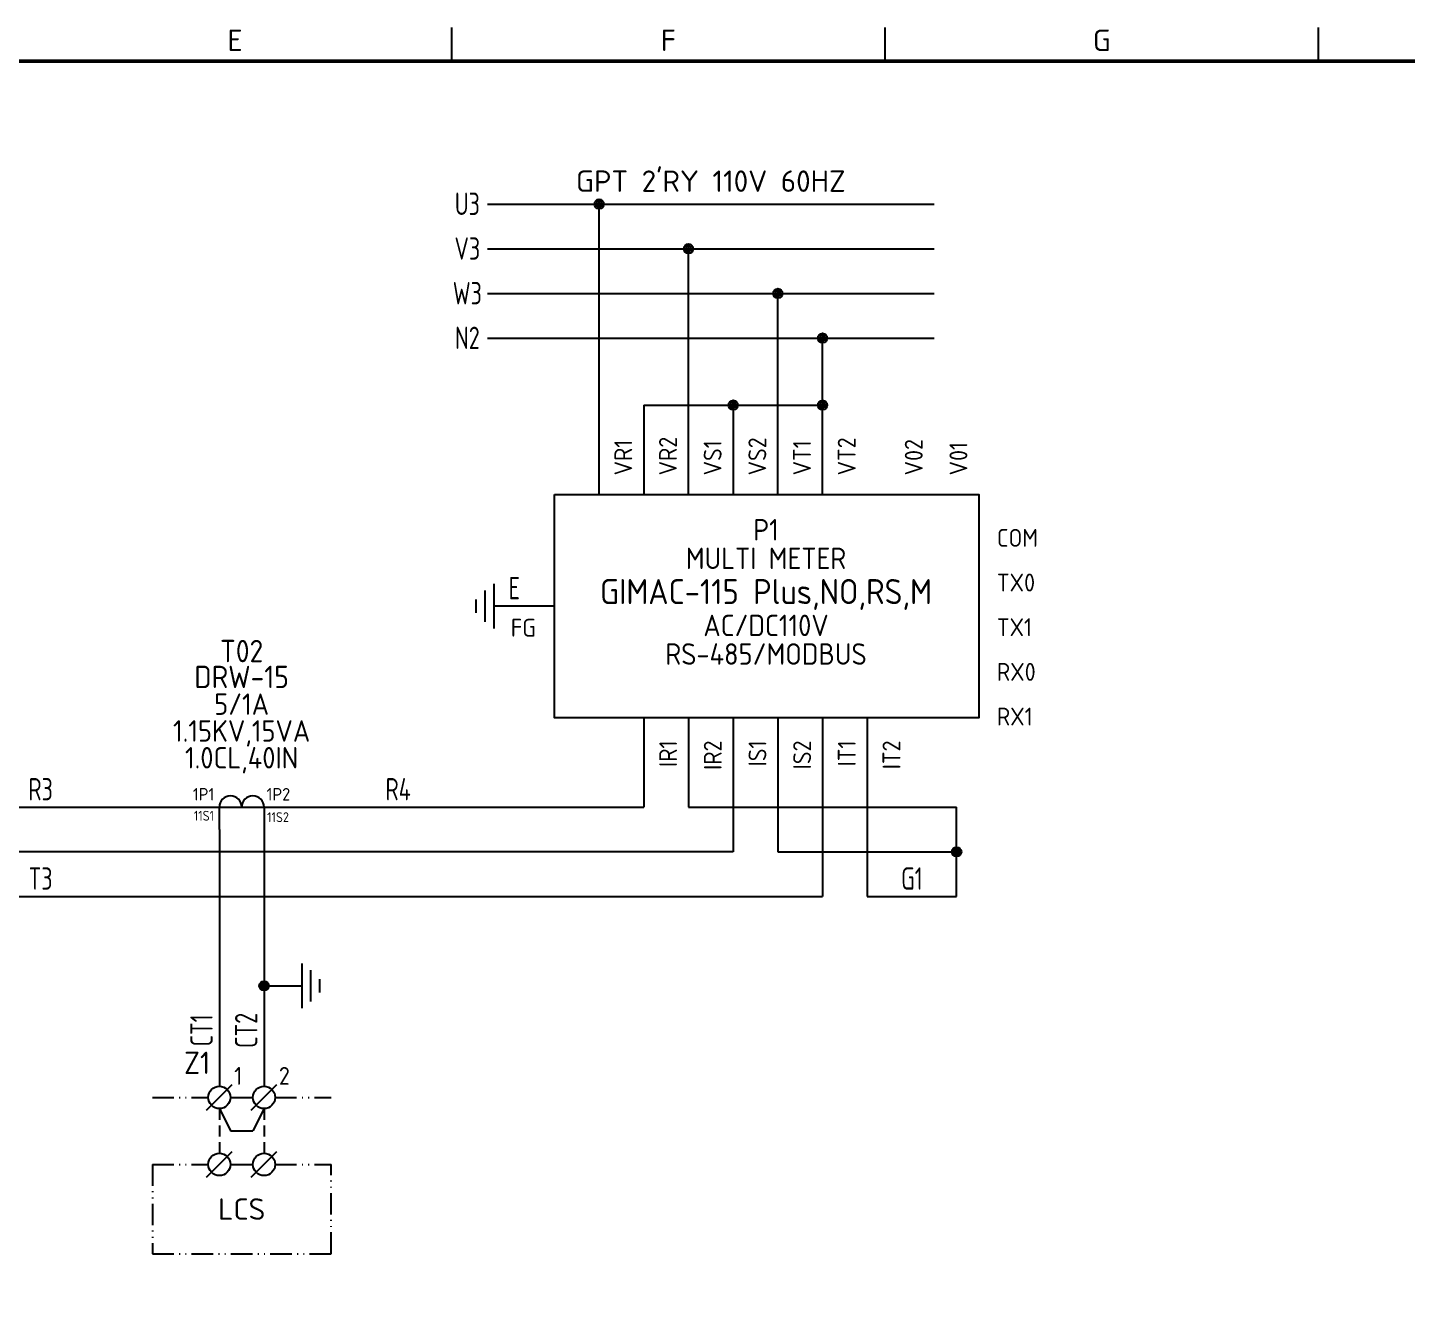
# Model space of a CAD drawing. Header units: millimetres. Extents: x 0 to 556, y 1 to 306.
# Drawn here: x 211 to 365.3, y 145 to 287.2 of the extents above; entities that cross this region are included whole.
import ezdxf
from ezdxf.enums import TextEntityAlignment as Align

# ---------------------------------------------------------------- set-up
doc = ezdxf.new("R2010")
doc.units = ezdxf.units.MM
doc.linetypes.add('ACAD_ISO12W100', pattern=[21, 12, -3, 0, -3, 0, -3])
doc.linetypes.add('HIDDEN', pattern=[0.375, 0.25, -0.125])
for name, color, linetype in [('MISC', 7, 'Continuous'), ('Normal Text', 7, 'Continuous'), ('Sheet Line', 3, 'Continuous'), ('Sheet Text', 2, 'Continuous'), ('SYMS', 7, 'Continuous'), ('TAGS', 7, 'Continuous'), ('TERMS', 7, 'Continuous'), ('WIRE(DEFAULT)', 7, 'Continuous'), ('WIRE_GREEN', 3, 'Continuous'), ('WIRE_RED', 1, 'Continuous'), ('WIREFIXED', 7, 'Continuous')]:
    doc.layers.add(name, color=color, linetype=linetype)
doc.layers.add('Sheet Out Line', color=2, linetype='Continuous', lineweight=50)
doc.styles.add('WD', font='ISOCP2.shx')
doc.styles.add('WD_IEC', font='ISOCP2.shx', dxfattribs={"width": 1.1, "height": 2.4, "bigfont": 'whgtxt.shx'})

# ---------------------------------------------------------------- blocks, each defined once
blk = doc.blocks.new('VH61_MULTIMFT1')
blk.add_lwpolyline([(0, 25), (47.5, 25), (47.5, 0), (0, 0)], close=True)
at = {"linetype": 'Continuous', "style": 'WD'}
for tag, p in [('TERM04', (21.7, 27.12)), ('TERM01', (6.7, 27.12)), ('TERM02', (11.7, 27.12)), ('TERM03', (16.7, 27.12)), ('TERM05', (26.7, 27.12)), ('TERM06', (31.7, 27.12)), ('TERM07', (39.2, 27.12)), ('TERM08', (44.2, 27.12))]:
    blk.add_attdef(tag, text='', height=2, rotation=90, dxfattribs=at).set_placement(p, align=Align.TOP_LEFT)
at = {"style": 'WD', "flags": 1}
for tag, p in [('X2TERM01', (5, 25)), ('X2TERM02', (10, 25)), ('X2TERM03', (15, 25)), ('X2TERM04', (20, 25)), ('X2TERM05', (25, 25)), ('X2TERM06', (30, 25)), ('X2TERM07', (37.5, 25)), ('X2TERM08', (42.5, 25))]:
    blk.add_attdef(tag, p, '', height=0.34, rotation=90, dxfattribs=at)
at = {"style": 'WD_IEC'}
for tag, height, p in [('TAG1', 2.4, (23.67, 21.04)), ('RATING12', 2.4, (23.67, 17.84)), ('RATING11', 2.8, (23.67, 14.12)), ('RATING1', 2.4, (23.67, 10.33)), ('RATING2', 2.4, (23.67, 7.13)), ('TEXT1', 2.4, (23.67, 3.93))]:
    blk.add_attdef(tag, text='', height=height, dxfattribs=at).set_placement(p, align=Align.MIDDLE_CENTER)
at = {"style": 'WD', "flags": 1}
for tag, p in [('X1TERM16', (47.5, 22.5)), ('X1TERM17', (47.5, 17.5)), ('X1TERM18', (47.5, 12.5)), ('X1TERM19', (47.5, 7.5)), ('X1TERM20', (47.5, 2.5))]:
    blk.add_attdef(tag, p, '', height=0.34, dxfattribs=at)
at = {"linetype": 'Continuous', "style": 'WD'}
for tag, p in [('TERM16', (49.51, 19.13)), ('TERM17', (49.51, 14.13)), ('TERM18', (49.51, 9.13)), ('TERM19', (49.51, 4.13)), ('TERM20', (49.51, -0.87))]:
    blk.add_attdef(tag, p, '', height=2, dxfattribs=at)
at = {"flags": 1}
for tag, height, style, p in [('X4TERM15', 0.34, 'WD', (0, 12.5)), ('INST', 1, 'WD_IEC', (-2.2, 3.75)), ('LOC', 1, 'WD_IEC', (-2.31, 2.41)), ('CAT', 1, 'WD_IEC', (-2.28, 1.08)), ('FAMILY', 1, 'WD_IEC', (-2.21, -0.31)), ('MFG', 1, 'WD_IEC', (-2.42, -1.61)), ('ASSYCODE', 1, 'WD_IEC', (-2.37, -2.9)), ('WDTAGALT', 1, 'WD_IEC', (-2.42, -4.39)), ('PEER_PINLIST', 1, 'WD_IEC', (-2.37, -5.68))]:
    blk.add_attdef(tag, text='', height=height, dxfattribs=dict(at, style=style)).set_placement(p, align=Align.RIGHT)
at = {"linetype": 'Continuous', "style": 'WD'}
blk.add_attdef('TERM15', text='', height=2, dxfattribs=at).set_placement((-2.08, 9.07), align=Align.RIGHT)
at = {"style": 'WD', "flags": 1}
for tag, p in [('X8TERM09', (10, 0)), ('X8TERM10', (15, 0)), ('X8TERM11', (20, 0)), ('X8TERM12', (25, 0)), ('X8TERM13', (30, 0)), ('X8TERM14', (35, 0))]:
    blk.add_attdef(tag, text='', height=0.34, rotation=90, dxfattribs=at).set_placement(p, align=Align.RIGHT)
at = {"linetype": 'Continuous', "style": 'WD'}
for tag, p in [('TERM09', (11.71, -2.55)), ('TERM10', (16.71, -2.55)), ('TERM11', (21.71, -2.55)), ('TERM12', (26.71, -2.55)), ('TERM13', (31.71, -2.55)), ('TERM14', (36.71, -2.55))]:
    blk.add_attdef(tag, text='', height=2, rotation=90, dxfattribs=at).set_placement(p, align=Align.TOP_RIGHT)
blk = doc.blocks.new('HGND3')
at = {"color": 3}
for p, q in [((-2.75, -1.75), (-2.75, 1.75)), ((-1.75, -2.5), (-1.75, 2.5)), ((-3.75, -0.75), (-3.75, 0.75)), ((0, 0), (-1.75, 0))]:
    blk.add_line(p, q, dxfattribs=at)
at = {"style": 'WD_IEC'}
for tag, p in [('INST', (2.1, 10.03)), ('LOC', (2.1, 6.53))]:
    blk.add_attdef(tag, text='', height=2.5, dxfattribs=at).set_placement(p, align=Align.RIGHT)
at = {"color": 3, "style": 'WD_IEC', "flags": 1}
blk.add_attdef('TAG1', text='', height=2.4, dxfattribs=at).set_placement((2, 3.39), align=Align.RIGHT)
at = {"style": 'WD_IEC', "flags": 1}
blk.add_attdef('X1TERM01', (0, 0), '', height=0.32, dxfattribs=at)
blk = doc.blocks.new('WD_WNH')
at = {"linetype": 'Continuous', "style": 'WD_IEC', "width": 0.8}
blk.add_attdef('WIRENO', text='', height=2.5, dxfattribs=at).set_placement((0, 0.75), align=Align.CENTER)
at = {"style": 'WD_IEC', "flags": 1}
for tag, p in [('W08USER', (0, 0.375)), ('W04USER', (0, 0.875)), ('W05USER', (0, 0.75)), ('W09USER', (0, 0.25)), ('W03USER', (0, 1)), ('W06USER', (0, 0.625)), ('W07USER', (0, 0.5)), ('W02USER', (0, 1.125)), ('W01USER', (0, 1.25)), ('W10USER', (0, 0.125))]:
    blk.add_attdef(tag, text='', height=0.08, dxfattribs=at).set_placement(p, align=Align.CENTER)
blk = doc.blocks.new('WDDOT')
for radius in [0.529, 0.33, 0.164]:
    blk.add_circle((0, 0), radius)
blk = doc.blocks.new('HDA1_CT1')
for p, q in [((-5, 0), (5, 0)), ((2.5, 0), (2.5, -2.5))]:
    blk.add_line(p, q)
for centre in [(-1.25, 0), (1.25, 0)]:
    blk.add_arc(centre, 1.25, 0, 180)
at = {"layer": 'SYMS'}
blk.add_line((-2.5, -2.5), (-2.5, 0), dxfattribs=at)
at = {"style": 'WD_IEC'}
for tag, height, p in [('TAG1', 2.5, (-0.01, 17.84)), ('RATING11', 2.5, (-0.01, 14.95)), ('RATING1', 2.4, (-0.01, 11.95)), ('RATING2', 2.4, (-0.01, 8.95)), ('RATING3', 2.4, (-0.01, 5.95)), ('RATING4', 2.4, (-0.01, 2.95))]:
    blk.add_attdef(tag, text='', height=height, dxfattribs=at).set_placement(p, align=Align.CENTER)
at = {"flags": 1}
for tag, p, height, style in [('INST', (9.44, 7.12), 1, 'WD_IEC'), ('LOC', (9.33, 5.86), 1, 'WD_IEC'), ('FAMILY', (9.34, 4.5), 1, 'WD_IEC'), ('CAT', (9.38, 3.25), 1, 'WD_IEC'), ('ASSYCODE', (9.19, 0.68), 1, 'WD_IEC'), ('MFG', (9.32, 2), 1, 'WD_IEC'), ('X4TERM01', (-5, 0), 0.08, 'WD'), ('X1TERM02', (5, 0), 0.08, 'WD'), ('X4TERM03', (-2.5, -2.5), 0.08, 'WD'), ('X1TERM04', (2.5, -2.5), 0.08, 'WD')]:
    blk.add_attdef(tag, p, '', height=height, dxfattribs=dict(at, style=style))
at = {"style": 'WD_IEC', "width": 1.05}
blk.add_attdef('TERM01', text='', height=1.4, dxfattribs=at).set_placement((-3.06, 0.31), align=Align.BOTTOM_RIGHT)
blk.add_attdef('TERM02', text='', height=1.4, dxfattribs=at).set_placement((2.78, 0.31), align=Align.BOTTOM_LEFT)
at = {"style": 'WD_IEC'}
blk.add_attdef('TERM03', text='', height=1.1, dxfattribs=at).set_placement((-3.09, -0.42), align=Align.TOP_RIGHT)
blk.add_attdef('TERM04', text='', height=1.1, dxfattribs=at).set_placement((2.84, -0.58), align=Align.TOP_LEFT)
blk = doc.blocks.new('HGND2')
at = {"color": 3}
for p, q in [((1.75, -2.5), (1.75, 2.5)), ((2.75, -1.75), (2.75, 1.75)), ((0, 0), (1.75, 0)), ((3.75, -0.75), (3.75, 0.75))]:
    blk.add_line(p, q, dxfattribs=at)
at = {"style": 'WD_IEC'}
for tag, p in [('INST', (10.12, 7)), ('LOC', (10.12, 3.5))]:
    blk.add_attdef(tag, text='', height=2.5, dxfattribs=at).set_placement(p, align=Align.RIGHT)
at = {"color": 3, "style": 'WD_IEC', "flags": 1}
blk.add_attdef('TAG1', (4, 0.13), '', height=2.4, dxfattribs=at)
at = {"style": 'WD_IEC', "flags": 1}
blk.add_attdef('X4TERM01', (0, 0), '', height=0.32, dxfattribs=at)
blk = doc.blocks.new('HT0W_TB1')
blk.add_circle((0, 0), 1.25)
at = {"layer": 'SYMS'}
blk.add_line((-1.44, -1.44), (1.44, 1.44), dxfattribs=at)
at = {"style": 'WD_IEC', "flags": 1}
for tag, p in [('INST', (-1.04, 7.87)), ('LOC', (-1.04, 4.87))]:
    blk.add_attdef(tag, text='', height=2.5, dxfattribs=at).set_placement(p, align=Align.BOTTOM_RIGHT)
at = {"style": 'WD_IEC'}
blk.add_attdef('TAGSTRIP', text='', height=2.5, dxfattribs=at).set_placement((-1.04, 1.87), align=Align.BOTTOM_RIGHT)
blk.add_attdef('TERM01', text='', height=2, dxfattribs=at).set_placement((1.66, 0.81), align=Align.BOTTOM_LEFT)
at = {"flags": 1}
for tag, p, height, style in [('X4LINK', (-1.25, 0), 0.01, 'WD'), ('X4TERM01', (-1.25, 0), 0.25, 'WD_IEC'), ('STRIPSEQ', (-0.02, -0.02), 0.025, 'WD_IEC'), ('X2TERM01', (0, 1.25), 0.25, 'WD_IEC'), ('X1LINK', (1.25, 0), 0.01, 'WD'), ('X1TERM01', (1.25, 0), 0.25, 'WD_IEC'), ('LINKTERM', (-0.02, -0.06), 0.025, 'WD_IEC'), ('X8TERM01', (0, -1.25), 0.25, 'WD_IEC')]:
    blk.add_attdef(tag, p, '', height=height, dxfattribs=dict(at, style=style))
at = {"style": 'WD_IEC', "flags": 1}
for tag, height, p in [('CAT', 1, (-1.95, -2.37)), ('MFG', 1, (-2.09, -3.63)), ('ASSYCODE', 1, (-2.04, -4.92)), ('DESC1', 2, (-1.78, -7.62)), ('DESC2', 2, (-1.78, -10.06)), ('DESC3', 2, (-1.78, -12.55))]:
    blk.add_attdef(tag, text='', height=height, dxfattribs=at).set_placement(p, align=Align.RIGHT)
blk = doc.blocks.new('HT0_TB1')
blk.add_circle((0, 0), 1.25)
at = {"layer": 'SYMS'}
blk.add_line((-1.44, -1.44), (1.44, 1.44), dxfattribs=at)
at = {"flags": 1}
for tag, p, height, style in [('X4LINK', (-1.25, 0), 0.01, 'WD'), ('X4TERM01', (-1.25, 0), 0.25, 'WD_IEC'), ('X2TERM01', (0, 1.25), 0.25, 'WD_IEC'), ('X1LINK', (1.25, 0), 0.01, 'WD'), ('X1TERM01', (1.25, 0), 0.25, 'WD_IEC'), ('X8TERM01', (0, -1.25), 0.25, 'WD_IEC')]:
    blk.add_attdef(tag, p, '', height=height, dxfattribs=dict(at, style=style))
blk = doc.blocks.new('WD_WNV')
at = {"linetype": 'Continuous', "style": 'WD_IEC', "width": 0.8}
blk.add_attdef('WIRENO', text='', height=2.5, rotation=90, dxfattribs=at).set_placement((-0.75, 0), align=Align.CENTER)
at = {"style": 'WD_IEC', "flags": 1}
for tag, p in [('W08USER', (-1, 0.375)), ('W04USER', (-1, 0.875)), ('W05USER', (-1, 0.75)), ('W09USER', (-1, 0.25)), ('W03USER', (-1, 1)), ('W06USER', (-1, 0.625)), ('W07USER', (-1, 0.5)), ('W02USER', (-1, 1.125)), ('W01USER', (-1, 1.25)), ('W10USER', (-1, 0.125))]:
    blk.add_attdef(tag, text='', height=0.08, dxfattribs=at).set_placement(p, align=Align.CENTER)
blk = doc.blocks.new('LSSA3')
at = {"layer": 'Sheet Line'}
for p, q in [((258.5, 283.5), (258.5, 287.25)), ((307, 283.5), (307, 287.25)), ((355.5, 283.5), (355.5, 287.25))]:
    blk.add_line(p, q, dxfattribs=at)
at = {"layer": 'Sheet Out Line'}
blk.add_lwpolyline([(16, 6.5), (404, 6.5), (404, 283.5), (16, 283.5)], close=True, dxfattribs=at)
at = {"style": 'WD_IEC', "width": 1.1}
for tag, height, p in [('DESC4', 2.4, (57.5, 39.5)), ('CUSTOMERS31', 3.8, (219, 38)), ('TITLE1', 3.6, (333, 37.5)), ('CUSTOMERS21', 3.8, (219, 35.25)), ('DESC3', 2.4, (57.5, 33.5)), ('CUSTOMERS32', 3.8, (219, 32.5)), ('TITLE2', 3.6, (333, 32.5)), ('CUSTOMERS22', 3.8, (219, 29.75)), ('RN', 3.5, (398, 28.75)), ('DESC2', 2.4, (57.5, 27.5)), ('CUSTOMERS33', 3.8, (219, 27)), ('TITLE3', 3.6, (333, 27.5)), ('DESC1', 2.4, (57.5, 21.5)), ('WORKNO', 3.5, (365.5, 18.5)), ('FILE', 2.4, (314, 18.5)), ('DESC0', 2.4, (57.5, 15.5)), ('SHN', 2.4, (395, 12)), ('TSH', 2.4, (401, 9))]:
    blk.add_attdef(tag, text='', height=height, dxfattribs=at).set_placement(p, align=Align.MIDDLE_CENTER)
at = {"style": 'WD_IEC'}
for tag, p in [('DATE4', (96.5, 39.5)), ('DRWN4', (111.5, 39.5)), ('DSGN4', (126.5, 39.5)), ('CHKD4', (141.5, 39.5)), ('APPD4', (156.5, 39.5)), ('DATE3', (96.5, 33.5)), ('DRWN3', (111.5, 33.5)), ('DSGN3', (126.5, 33.5)), ('CHKD3', (141.5, 33.5)), ('APPD3', (156.5, 33.5)), ('DATE2', (96.5, 27.5)), ('DRWN2', (111.5, 27.5)), ('DSGN2', (126.5, 27.5)), ('CHKD2', (141.5, 27.5)), ('APPD2', (156.5, 27.5)), ('DATE1', (96.5, 21.5)), ('DRWN1', (111.5, 21.5)), ('DSGN1', (126.5, 21.5)), ('CHKD1', (141.5, 21.5)), ('APPD1', (156.5, 21.5)), ('DATE0', (96.5, 15.5)), ('DRWN0', (111.5, 15.5)), ('DSGN0', (126.5, 15.5)), ('CHKD0', (141.5, 15.5)), ('APPD0', (156.5, 15.5))]:
    blk.add_attdef(tag, text='', height=2.4, dxfattribs=at).set_placement(p, align=Align.MIDDLE_CENTER)
at = {"style": 'WD_IEC', "width": 1.1}
for tag, p in [('DWG1ST', (345, 10.5)), ('DWGNO', (373.49, 10.5))]:
    blk.add_attdef(tag, text='', height=3.5, dxfattribs=at).set_placement(p, align=Align.MIDDLE_LEFT)
at = {"style": 'WD_IEC', "width": 1.1, "flags": 9}
blk.add_attdef('WD_TB', (0, 0), '', height=2.4, dxfattribs=at)
at = {"layer": 'Sheet Text', "style": 'WD_IEC', "width": 1.1}
for s, p in [('E', (234.25, 284.62)), ('F', (282.75, 284.62)), ('G', (331.25, 284.62))]:
    blk.add_text(s, height=2.4, dxfattribs=at).set_placement(p, align=Align.CENTER)

msp = doc.modelspace()

# ---------------------------------------------------------------- linework, layer by layer
at = {"linetype": 'HIDDEN', "ltscale": 5}
for p, q in [((232.5, 166.25), (232.5, 161.25)), ((237.5, 166.25), (237.5, 161.25))]:
    msp.add_line(p, q, dxfattribs=at)
for p, q in [((232.5, 166.25), (233.75, 163.75)), ((237.5, 166.25), (236.25, 163.75))]:
    msp.add_line(p, q)
at = {"layer": 'Normal Text', "linetype": 'ACAD_ISO12W100', "ltscale": 0.2}
for p, q in [((225, 167.5), (231.25, 167.5)), ((233.75, 167.5), (236.25, 167.5)), ((238.75, 167.5), (245, 167.5)), ((225, 160), (231.25, 160)), ((225, 160), (225, 150)), ((233.75, 160), (236.25, 160)), ((238.75, 160), (245, 160)), ((245, 150), (245, 160)), ((225, 150), (245, 150))]:
    msp.add_line(p, q, dxfattribs=at)
at = {"layer": 'Normal Text'}
msp.add_line((233.75, 163.75), (236.25, 163.75), dxfattribs=at)
at = {"layer": 'WIRE(DEFAULT)'}
for p, q in [((280, 210), (280, 200)), ((285, 210), (285, 200)), ((290, 210), (290, 195)), ((295, 210), (295, 195)), ((300, 210), (300, 190)), ((305, 210), (305, 190)), ((185, 200), (230, 200)), ((240, 200), (280, 200)), ((285, 200), (315, 200)), ((315, 190), (315, 200)), ((232.5, 197.5), (232.5, 168.75)), ((237.5, 197.5), (237.5, 197.5)), ((237.5, 197.5), (237.5, 168.75)), ((290, 195), (135, 195)), ((295, 195), (315, 195)), ((205, 190), (300, 190)), ((305, 190), (315, 190)), ((237.5, 180), (240, 180))]:
    msp.add_line(p, q, dxfattribs=at)
at = {"layer": 'WIRE_GREEN'}
for q in [(265, 222.5), (270, 222.5)]:
    msp.add_line((270, 222.5), q, dxfattribs=at)
at = {"layer": 'WIRE_RED'}
for p, q in [((262.5, 267.5), (312.5, 267.5)), ((262.5, 262.5), (312.5, 262.5)), ((262.5, 257.5), (312.5, 257.5)), ((262.5, 252.5), (312.5, 252.5)), ((300, 245), (300, 252.5)), ((280, 245), (300, 245))]:
    msp.add_line(p, q, dxfattribs=at)
at = {"layer": 'WIRE_RED', "linetype": 'Continuous'}
for p, q in [((275, 235), (275, 267.5)), ((285, 235), (285, 262.5)), ((295, 235), (295, 257.5)), ((280, 245), (280, 235)), ((290, 245), (290, 235)), ((300, 235), (300, 245))]:
    msp.add_line(p, q, dxfattribs=at)

# ---------------------------------------------------------------- block references
at = {"layer": 'SYMS'}
for name, p in [('LSSA3', (0, 0)), ('WDDOT', (275, 267.5)), ('WDDOT', (285, 262.5)), ('WDDOT', (295, 257.5)), ('WDDOT', (300, 252.5)), ('WDDOT', (290, 245)), ('WDDOT', (300, 245)), ('HGND3', (265, 222.5)), ('WDDOT', (315, 195)), ('HGND2', (240, 180)), ('WDDOT', (237.5, 180)), ('HT0_TB1', (232.5, 160)), ('HT0_TB1', (237.5, 160))]:
    msp.add_blockref(name, p, dxfattribs=at)
ref = msp.add_blockref('VH61_MULTIMFT1', (270, 210), dxfattribs=at)
ref.add_attrib('RATING2', 'RS-485/MODBUS', dxfattribs={"layer": 'MISC', "height": 2.4, "style": 'WD_IEC'}).set_placement((293.67, 217.13), align=Align.MIDDLE_CENTER)
ref.add_attrib('RATING1', 'AC/DC110V', dxfattribs={"layer": 'MISC', "height": 2.4, "style": 'WD_IEC'}).set_placement((293.67, 220.33), align=Align.MIDDLE_CENTER)
ref.add_attrib('RATING11', 'GIMAC-115 Plus,NO,RS,M', dxfattribs={"layer": 'MISC', "height": 2.8, "style": 'WD_IEC'}).set_placement((293.67, 224.12), align=Align.MIDDLE_CENTER)
ref.add_attrib('RATING12', 'MULTI METER', dxfattribs={"layer": 'MISC', "height": 2.4, "style": 'WD_IEC'}).set_placement((293.67, 227.84), align=Align.MIDDLE_CENTER)
ref.add_attrib('TAG1', 'P1', dxfattribs={"layer": 'TAGS', "height": 2.4, "style": 'WD_IEC'}).set_placement((293.67, 231.04), align=Align.MIDDLE_CENTER)
ref.add_attrib('TERM15', 'FG', dxfattribs={"layer": 'TERMS', "linetype": 'Continuous', "height": 2, "style": 'WD'}).set_placement((267.92, 219.07), align=Align.RIGHT)
ref.add_attrib('TERM01', 'VR1', dxfattribs={"layer": 'TERMS', "linetype": 'Continuous', "height": 2, "rotation": 90, "style": 'WD'}).set_placement((276.7, 237.12), align=Align.TOP_LEFT)
ref.add_attrib('TERM20', 'RX1', (319.51, 209.13), dxfattribs={"layer": 'TERMS', "linetype": 'Continuous', "height": 2, "style": 'WD'})
ref.add_attrib('TERM19', 'RX0', (319.51, 214.13), dxfattribs={"layer": 'TERMS', "linetype": 'Continuous', "height": 2, "style": 'WD'})
ref.add_attrib('TERM18', 'TX1', (319.51, 219.13), dxfattribs={"layer": 'TERMS', "linetype": 'Continuous', "height": 2, "style": 'WD'})
ref.add_attrib('TERM17', 'TX0', (319.51, 224.13), dxfattribs={"layer": 'TERMS', "linetype": 'Continuous', "height": 2, "style": 'WD'})
ref.add_attrib('TERM16', 'COM', (319.51, 229.13), dxfattribs={"layer": 'TERMS', "linetype": 'Continuous', "height": 2, "style": 'WD'})
ref.add_attrib('TERM14', 'IT2', dxfattribs={"layer": 'TERMS', "linetype": 'Continuous', "height": 2, "rotation": 90, "style": 'WD'}).set_placement((306.71, 207.45), align=Align.TOP_RIGHT)
ref.add_attrib('TERM13', 'IT1', dxfattribs={"layer": 'TERMS', "linetype": 'Continuous', "height": 2, "rotation": 90, "style": 'WD'}).set_placement((301.71, 207.45), align=Align.TOP_RIGHT)
ref.add_attrib('TERM12', 'IS2', dxfattribs={"layer": 'TERMS', "linetype": 'Continuous', "height": 2, "rotation": 90, "style": 'WD'}).set_placement((296.71, 207.45), align=Align.TOP_RIGHT)
ref.add_attrib('TERM11', 'IS1', dxfattribs={"layer": 'TERMS', "linetype": 'Continuous', "height": 2, "rotation": 90, "style": 'WD'}).set_placement((291.71, 207.45), align=Align.TOP_RIGHT)
ref.add_attrib('TERM10', 'IR2', dxfattribs={"layer": 'TERMS', "linetype": 'Continuous', "height": 2, "rotation": 90, "style": 'WD'}).set_placement((286.71, 207.45), align=Align.TOP_RIGHT)
ref.add_attrib('TERM09', 'IR1', dxfattribs={"layer": 'TERMS', "linetype": 'Continuous', "height": 2, "rotation": 90, "style": 'WD'}).set_placement((281.71, 207.45), align=Align.TOP_RIGHT)
ref.add_attrib('TERM08', 'V01', dxfattribs={"layer": 'TERMS', "linetype": 'Continuous', "height": 2, "rotation": 90, "style": 'WD'}).set_placement((314.2, 237.12), align=Align.TOP_LEFT)
ref.add_attrib('TERM07', 'V02', dxfattribs={"layer": 'TERMS', "linetype": 'Continuous', "height": 2, "rotation": 90, "style": 'WD'}).set_placement((309.2, 237.12), align=Align.TOP_LEFT)
ref.add_attrib('TERM06', 'VT2', dxfattribs={"layer": 'TERMS', "linetype": 'Continuous', "height": 2, "rotation": 90, "style": 'WD'}).set_placement((301.7, 237.12), align=Align.TOP_LEFT)
ref.add_attrib('TERM05', 'VT1', dxfattribs={"layer": 'TERMS', "linetype": 'Continuous', "height": 2, "rotation": 90, "style": 'WD'}).set_placement((296.7, 237.12), align=Align.TOP_LEFT)
ref.add_attrib('TERM04', 'VS2', dxfattribs={"layer": 'TERMS', "linetype": 'Continuous', "height": 2, "rotation": 90, "style": 'WD'}).set_placement((291.7, 237.12), align=Align.TOP_LEFT)
ref.add_attrib('TERM03', 'VS1', dxfattribs={"layer": 'TERMS', "linetype": 'Continuous', "height": 2, "rotation": 90, "style": 'WD'}).set_placement((286.7, 237.12), align=Align.TOP_LEFT)
ref.add_attrib('TERM02', 'VR2', dxfattribs={"layer": 'TERMS', "linetype": 'Continuous', "height": 2, "rotation": 90, "style": 'WD'}).set_placement((281.7, 237.12), align=Align.TOP_LEFT)
ref = msp.add_blockref('HDA1_CT1', (235, 200), dxfattribs=at)
ref.add_attrib('TERM01', '1P1', dxfattribs={"layer": 'TERMS', "height": 1.4, "style": 'WD_IEC', "width": 1.05}).set_placement((231.94, 200.31), align=Align.BOTTOM_RIGHT)
ref.add_attrib('TERM02', '1P2', dxfattribs={"layer": 'TERMS', "height": 1.4, "style": 'WD_IEC', "width": 1.05}).set_placement((237.78, 200.31), align=Align.BOTTOM_LEFT)
ref.add_attrib('TERM03', '11S1', dxfattribs={"layer": 'TERMS', "height": 1.1, "style": 'WD_IEC'}).set_placement((231.91, 199.58), align=Align.TOP_RIGHT)
ref.add_attrib('TERM04', '11S2', dxfattribs={"layer": 'TERMS', "height": 1.1, "style": 'WD_IEC'}).set_placement((237.84, 199.42), align=Align.TOP_LEFT)
ref.add_attrib('RATING11', 'DRW-15', dxfattribs={"layer": 'MISC', "height": 2.5, "style": 'WD_IEC'}).set_placement((234.99, 213.32), align=Align.CENTER)
ref.add_attrib('RATING1', '5/1A', dxfattribs={"layer": 'MISC', "height": 2.4, "style": 'WD_IEC'}).set_placement((234.99, 210.32), align=Align.CENTER)
ref.add_attrib('RATING2', '1.15KV,15VA', dxfattribs={"layer": 'MISC', "height": 2.4, "style": 'WD_IEC'}).set_placement((234.99, 207.32), align=Align.CENTER)
ref.add_attrib('RATING3', '1.0CL,40IN', dxfattribs={"layer": 'MISC', "height": 2.4, "style": 'WD_IEC'}).set_placement((234.99, 204.32), align=Align.CENTER)
ref.add_attrib('TAG1', 'T02', dxfattribs={"layer": 'TAGS', "height": 2.5, "style": 'WD_IEC'}).set_placement((234.99, 216.21), align=Align.CENTER)
ref = msp.add_blockref('HT0W_TB1', (232.5, 167.5), dxfattribs=at)
ref.add_attrib('TAGSTRIP', 'Z1', dxfattribs={"layer": 'TAGS', "height": 2.5, "style": 'WD_IEC'}).set_placement((231.46, 169.37), align=Align.BOTTOM_RIGHT)
ref.add_attrib('TERM01', '1', dxfattribs={"layer": 'TERMS', "height": 2, "style": 'WD_IEC'}).set_placement((234.16, 168.31), align=Align.BOTTOM_LEFT)
ref = msp.add_blockref('HT0W_TB1', (237.5, 167.5), dxfattribs=at)
ref.add_attrib('TERM01', '2', dxfattribs={"layer": 'TERMS', "height": 2, "style": 'WD_IEC'}).set_placement((239.16, 168.31), align=Align.BOTTOM_LEFT)
at = {"layer": 'WIREFIXED'}
ref = msp.add_blockref('WD_WNH', (260.25, 265.52), dxfattribs=at)
ref.add_attrib('WIRENOF', 'U3', dxfattribs={"linetype": 'Continuous', "height": 2.5, "style": 'WD_IEC', "width": 0.8}).set_placement((260.25, 266.27), align=Align.CENTER)
ref = msp.add_blockref('WD_WNH', (260.25, 260.52), dxfattribs=at)
ref.add_attrib('WIRENOF', 'V3', dxfattribs={"linetype": 'Continuous', "height": 2.5, "style": 'WD_IEC', "width": 0.8}).set_placement((260.25, 261.27), align=Align.CENTER)
ref = msp.add_blockref('WD_WNH', (260.25, 255.52), dxfattribs=at)
ref.add_attrib('WIRENOF', 'W3', dxfattribs={"linetype": 'Continuous', "height": 2.5, "style": 'WD_IEC', "width": 0.8}).set_placement((260.25, 256.27), align=Align.CENTER)
ref = msp.add_blockref('WD_WNH', (260.25, 250.52), dxfattribs=at)
ref.add_attrib('WIRENOF', 'N2', dxfattribs={"linetype": 'Continuous', "height": 2.5, "style": 'WD_IEC', "width": 0.8}).set_placement((260.25, 251.27), align=Align.CENTER)
ref = msp.add_blockref('WD_WNH', (265.5, 222.5), dxfattribs=at)
ref.add_attrib('WIRENOF', 'E', dxfattribs={"linetype": 'Continuous', "height": 2.5, "style": 'WD_IEC', "width": 0.8}).set_placement((265.5, 223.25), align=Align.CENTER)
ref = msp.add_blockref('WD_WNH', (212.5, 200), dxfattribs=at)
ref.add_attrib('WIRENOF', 'R3', dxfattribs={"linetype": 'Continuous', "height": 2.5, "style": 'WD_IEC', "width": 0.8}).set_placement((212.5, 200.75), align=Align.CENTER)
ref = msp.add_blockref('WD_WNH', (252.5, 200), dxfattribs=at)
ref.add_attrib('WIRENOF', 'R4', dxfattribs={"linetype": 'Continuous', "height": 2.5, "style": 'WD_IEC', "width": 0.8}).set_placement((252.5, 200.75), align=Align.CENTER)
ref = msp.add_blockref('WD_WNH', (212.5, 190), dxfattribs=at)
ref.add_attrib('WIRENOF', 'T3', dxfattribs={"linetype": 'Continuous', "height": 2.5, "style": 'WD_IEC', "width": 0.8}).set_placement((212.5, 190.75), align=Align.CENTER)
ref = msp.add_blockref('WD_WNH', (310, 190), dxfattribs=at)
ref.add_attrib('WIRENOF', 'G1', dxfattribs={"linetype": 'Continuous', "height": 2.5, "style": 'WD_IEC', "width": 0.8}).set_placement((310, 190.75), align=Align.CENTER)
ref = msp.add_blockref('WD_WNV', (232.5, 175), dxfattribs=at)
ref.add_attrib('WIRENOF', 'CT1', dxfattribs={"linetype": 'Continuous', "height": 2.5, "rotation": 90, "style": 'WD_IEC', "width": 0.8}).set_placement((231.75, 175), align=Align.CENTER)
ref = msp.add_blockref('WD_WNV', (237.5, 175), dxfattribs=at)
ref.add_attrib('WIRENOF', 'CT2', dxfattribs={"linetype": 'Continuous', "height": 2.5, "rotation": 90, "style": 'WD_IEC', "width": 0.8}).set_placement((236.75, 175), align=Align.CENTER)

# ---------------------------------------------------------------- texts
at = {"linetype": 'ACAD_ISO12W100', "insert": (287.5, 268.86), "char_height": 2.4, "width": 37.8748, "attachment_point": 8, "line_spacing_factor": 0.875, "style": 'WD_IEC'}
msp.add_mtext("GPT 2'RY 110V 60HZ", dxfattribs=at)
at = {"layer": 'Normal Text', "insert": (235, 155), "char_height": 2.4, "width": 5, "attachment_point": 5, "style": 'WD_IEC'}
msp.add_mtext('LCS', dxfattribs=at)

doc.saveas('drawing.dxf')
